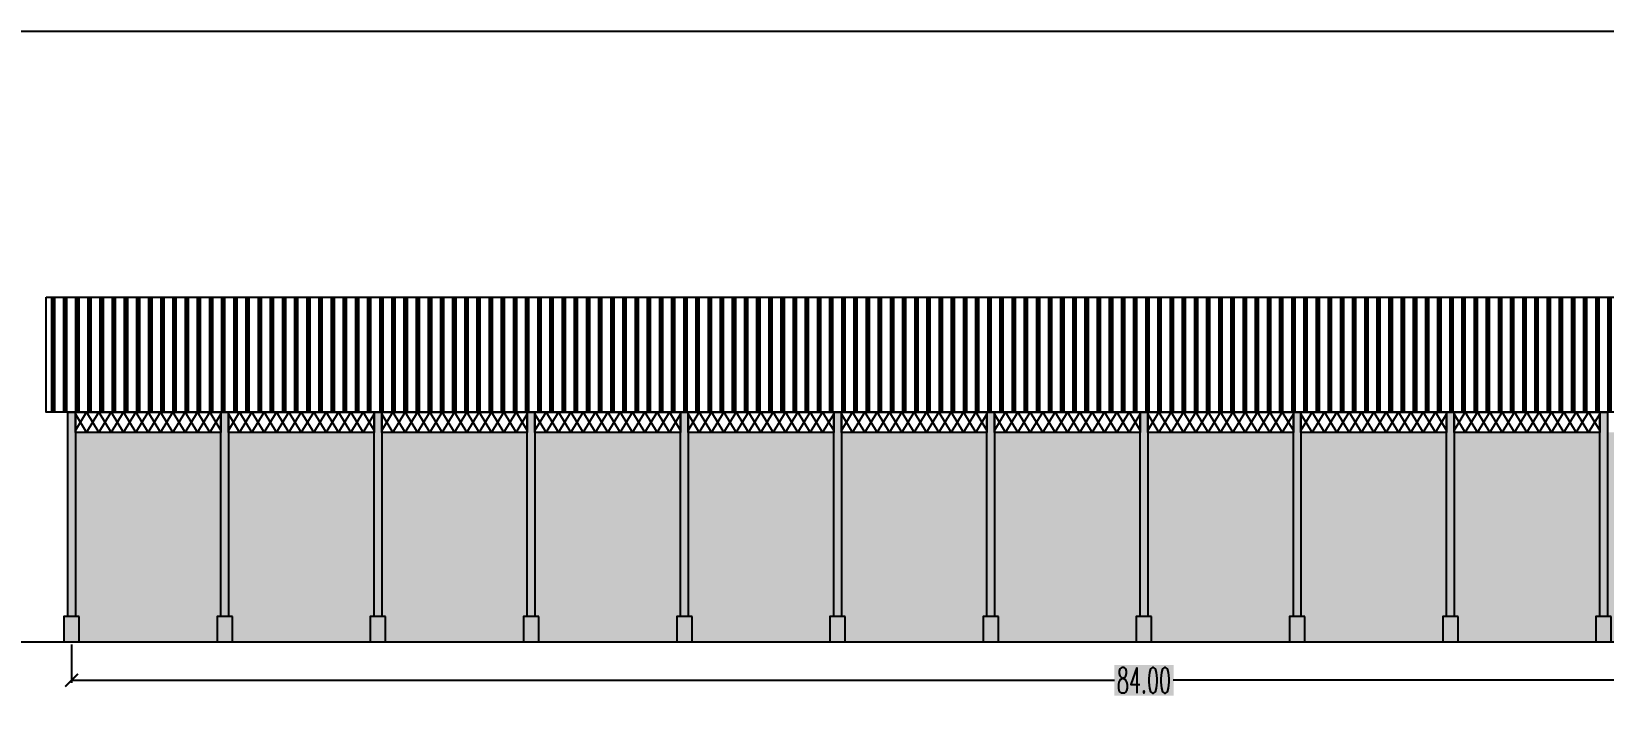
# Model space of a CAD drawing. Header units: millimetres. Extents: x 2175 to 3376, y 1504 to 1740.
# Drawn here: x 2971.3 to 3032.8, y 1549.1 to 1575.3 of the extents above; entities that cross this region are included whole.
import ezdxf

# ---------------------------------------------------------------- set-up
doc = ezdxf.new("R2010")
doc.units = ezdxf.units.MM
for name, color, linetype in [('GR', 7, 'Continuous'), ('HELP', 251, 'Continuous'), ('KOP TEKS', 1, 'Continuous')]:
    doc.layers.add(name, color=color, linetype=linetype)
doc.styles.add('-DIM2', font='simplex.shx', dxfattribs={"width": 0.55})
doc.dimstyles.new('DIMENSI WARNA 2.1', dxfattribs={"dimtxt": 1, "dimasz": 0.5, "dimexe": 0.1, "dimexo": 0.1, "dimgap": 0.05, "dimtad": 0, "dimtih": 1, "dimtoh": 1, "dimrnd": 0.0025, "dimzin": 0, "dimdsep": 46, "dimtxsty": '-DIM2', "dimblk": 'ARCHTICK', "dimcen": 0.1, "dimclrd": 1, "dimclre": 1, "dimclrt": 256, "dimadec": 0, "dimazin": 0, "dimtfac": 1, "dimtofl": 0, "dimtmove": 0, "dimatfit": 3, "dimldrblk": 'ARCHTICK', "dimfxl": 0.18, "dimtfill": 2, "dimtfillclr": 256, "dimtolj": 1, "dimtzin": 0, "dimarcsym": 0})

# ---------------------------------------------------------------- blocks, each defined once
blk = doc.blocks.new('_ArchTick')
at = {"color": 0, "linetype": 'ByBlock', "const_width": 0.15}
blk.add_lwpolyline([(-0.5, -0.5), (0.5, 0.5)], dxfattribs=at)
blk = doc.blocks.new('*D851')
at = {"layer": 'Defpoints', "color": 0, "transparency": 16777216}
for p in [(2972.822, 1551.417), (3056.822, 1551.417), (3056.822, 1549.917)]:
    blk.add_point(p, dxfattribs=at)
at = {"layer": 'GR', "color": 1, "lineweight": -2, "transparency": 16777216}
for p, q in [((2972.822, 1551.317), (2972.822, 1549.817)), ((3056.822, 1551.317), (3056.822, 1549.817)), ((2972.822, 1549.917), (3013.672, 1549.917)), ((3056.822, 1549.917), (3015.972, 1549.917))]:
    blk.add_line(p, q, dxfattribs=at)
at = {"layer": 'GR', "color": 1, "lineweight": -2, "transparency": 16777216, "xscale": 0.5, "yscale": 0.5, "zscale": 0.5, "rotation": 180}
blk.add_blockref('_ArchTick', (2972.822, 1549.917), dxfattribs=at)
at = {"layer": 'GR', "color": 1, "lineweight": -2, "transparency": 16777216, "xscale": 0.5, "yscale": 0.5, "zscale": 0.5}
blk.add_blockref('_ArchTick', (3056.822, 1549.917), dxfattribs=at)
at = {"layer": 'GR', "color": 240, "transparency": 16777216, "insert": (3014.822, 1549.917), "char_height": 1, "attachment_point": 5, "style": '-DIM2', "bg_fill": 1, "box_fill_scale": 1.1, "bg_fill_color": 256, "bg_fill_true_color": 16180224, "bg_fill_transparency": 0}
blk.add_mtext('\\A1;84.00', dxfattribs=at)

msp = doc.modelspace()

# ---------------------------------------------------------------- hatches: boundary and pattern name
at = {"layer": 'GR', "true_color": 0x008eb3}
h = msp.add_hatch(color=142, dxfattribs=at)
h.dxf.hatch_style = 1
h.paths.add_polyline_path([(2972.672, 1560.417), (2972.972, 1560.417), (2972.972, 1552.417), (2972.672, 1552.417)])
h = msp.add_hatch(color=142, dxfattribs=at)
h.dxf.hatch_style = 1
h.paths.add_polyline_path([(2978.672, 1560.417), (2978.972, 1560.417), (2978.972, 1552.417), (2978.672, 1552.417)])
h = msp.add_hatch(color=142, dxfattribs=at)
h.dxf.hatch_style = 1
h.paths.add_polyline_path([(2984.672, 1560.417), (2984.972, 1560.417), (2984.972, 1552.417), (2984.672, 1552.417)])
h = msp.add_hatch(color=142, dxfattribs=at)
h.dxf.hatch_style = 1
h.paths.add_polyline_path([(2990.672, 1560.417), (2990.972, 1560.417), (2990.972, 1552.417), (2990.672, 1552.417)])
h = msp.add_hatch(color=142, dxfattribs=at)
h.dxf.hatch_style = 1
h.paths.add_polyline_path([(2996.672, 1560.417), (2996.972, 1560.417), (2996.972, 1552.417), (2996.672, 1552.417)])
h = msp.add_hatch(color=142, dxfattribs=at)
h.dxf.hatch_style = 1
h.paths.add_polyline_path([(3002.672, 1560.417), (3002.972, 1560.417), (3002.972, 1552.417), (3002.672, 1552.417)])
h = msp.add_hatch(color=142, dxfattribs=at)
h.dxf.hatch_style = 1
h.paths.add_polyline_path([(3008.672, 1560.417), (3008.972, 1560.417), (3008.972, 1552.417), (3008.672, 1552.417)])
h = msp.add_hatch(color=142, dxfattribs=at)
h.dxf.hatch_style = 1
h.paths.add_polyline_path([(3014.672, 1560.417), (3014.972, 1560.417), (3014.972, 1552.417), (3014.672, 1552.417)])
h = msp.add_hatch(color=142, dxfattribs=at)
h.dxf.hatch_style = 1
h.paths.add_polyline_path([(3020.672, 1560.417), (3020.972, 1560.417), (3020.972, 1552.417), (3020.672, 1552.417)])
h = msp.add_hatch(color=142, dxfattribs=at)
h.dxf.hatch_style = 1
h.paths.add_polyline_path([(3026.672, 1560.417), (3026.972, 1560.417), (3026.972, 1552.417), (3026.672, 1552.417)])
h = msp.add_hatch(color=142, dxfattribs=at)
h.dxf.hatch_style = 1
h.paths.add_polyline_path([(3032.672, 1560.417), (3032.972, 1560.417), (3032.972, 1552.417), (3032.672, 1552.417)])
at = {"layer": 'HELP'}
h = msp.add_hatch(dxfattribs=at)
h.set_pattern_fill('PLAST', color=256, scale=0.075, angle=90)
h.set_pattern_definition([(90, (-9866.585, 2158.2575), (-0.47625, 3e-17), []), (90, (-9866.64455, 2158.2575), (-0.47625, 3e-17), []), (90, (-9866.7041, 2158.2575), (-0.47625, 3e-17), [])])
h.paths.add_polyline_path([(2971.822, 1564.917), (3057.822, 1564.917), (3057.822, 1560.417), (2971.822, 1560.417)])
at = {"layer": 'HELP', "true_color": 0xb6b7b4}
h = msp.add_hatch(color=253, dxfattribs=at)
h.dxf.hatch_style = 1
h.paths.add_polyline_path([(2972.972, 1552.417), (2973.122, 1552.417), (2973.122, 1551.417), (2978.522, 1551.417), (2978.522, 1552.417), (2978.672, 1552.417), (2978.672, 1559.617), (2972.972, 1559.617)])
h.paths.add_polyline_path([(2984.672, 1559.617), (2978.972, 1559.617), (2978.972, 1552.417), (2979.122, 1552.417), (2979.122, 1551.417), (2984.522, 1551.417), (2984.522, 1552.417), (2984.672, 1552.417)])
h.paths.add_polyline_path([(2990.672, 1559.617), (2984.972, 1559.617), (2984.972, 1552.417), (2985.122, 1552.417), (2985.122, 1551.417), (2990.522, 1551.417), (2990.522, 1552.417), (2990.672, 1552.417)])
h.paths.add_polyline_path([(2990.972, 1559.617), (2990.972, 1552.417), (2991.122, 1552.417), (2991.122, 1551.417), (2996.522, 1551.417), (2996.522, 1552.417), (2996.672, 1552.417), (2996.672, 1559.617)])
h.paths.add_polyline_path([(2996.972, 1552.417), (2997.122, 1552.417), (2997.122, 1551.417), (3002.522, 1551.417), (3002.522, 1552.417), (3002.672, 1552.417), (3002.672, 1559.617), (2996.972, 1559.617)])
h.paths.add_polyline_path([(3008.672, 1559.617), (3002.972, 1559.617), (3002.972, 1552.417), (3003.122, 1552.417), (3003.122, 1551.417), (3008.522, 1551.417), (3008.522, 1552.417), (3008.672, 1552.417)])
h.paths.add_polyline_path([(3014.672, 1559.617), (3008.972, 1559.617), (3008.972, 1552.417), (3009.122, 1552.417), (3009.122, 1551.417), (3014.522, 1551.417), (3014.522, 1552.417), (3014.672, 1552.417)])
h.paths.add_polyline_path([(3020.672, 1559.617), (3014.972, 1559.617), (3014.972, 1552.417), (3015.122, 1552.417), (3015.122, 1551.417), (3020.522, 1551.417), (3020.522, 1552.417), (3020.672, 1552.417)])
h.paths.add_polyline_path([(3020.972, 1552.417), (3021.122, 1552.417), (3021.122, 1551.417), (3026.522, 1551.417), (3026.522, 1552.417), (3026.672, 1552.417), (3026.672, 1559.617), (3020.972, 1559.617)])
h.paths.add_polyline_path([(3032.672, 1559.617), (3026.972, 1559.617), (3026.972, 1552.417), (3027.122, 1552.417), (3027.122, 1551.417), (3032.522, 1551.417), (3032.522, 1552.417), (3032.672, 1552.417)])
h.paths.add_polyline_path([(3038.672, 1559.617), (3032.972, 1559.617), (3032.972, 1552.417), (3033.122, 1552.417), (3033.122, 1551.417), (3038.522, 1551.417), (3038.522, 1552.417), (3038.672, 1552.417)])
h.paths.add_polyline_path([(3038.972, 1552.417), (3039.122, 1552.417), (3039.122, 1551.417), (3044.522, 1551.417), (3044.522, 1552.417), (3044.672, 1552.417), (3044.672, 1559.617), (3038.972, 1559.617)])
h.paths.add_polyline_path([(3044.972, 1552.417), (3045.122, 1552.417), (3045.122, 1551.417), (3050.522, 1551.417), (3050.522, 1552.417), (3050.672, 1552.417), (3050.672, 1559.617), (3044.972, 1559.617)])
h.paths.add_polyline_path([(3056.672, 1559.617), (3050.972, 1559.617), (3050.972, 1552.417), (3051.122, 1552.417), (3051.122, 1551.417), (3056.522, 1551.417), (3056.522, 1552.417), (3056.672, 1552.417)])
at = {"layer": 'HELP', "true_color": 0x0054ac}
h = msp.add_hatch(color=154, dxfattribs=at)
h.dxf.hatch_style = 1
h.paths.add_polyline_path([(2973.122, 1552.417), (2972.522, 1552.417), (2972.522, 1551.417), (2973.122, 1551.417)])
h = msp.add_hatch(color=154, dxfattribs=at)
h.dxf.hatch_style = 1
h.paths.add_polyline_path([(2979.122, 1552.417), (2978.522, 1552.417), (2978.522, 1551.417), (2979.122, 1551.417)])
h = msp.add_hatch(color=154, dxfattribs=at)
h.dxf.hatch_style = 1
h.paths.add_polyline_path([(2985.122, 1552.417), (2984.522, 1552.417), (2984.522, 1551.417), (2985.122, 1551.417)])
h = msp.add_hatch(color=154, dxfattribs=at)
h.dxf.hatch_style = 1
h.paths.add_polyline_path([(2991.122, 1552.417), (2990.522, 1552.417), (2990.522, 1551.417), (2991.122, 1551.417)])
h = msp.add_hatch(color=154, dxfattribs=at)
h.dxf.hatch_style = 1
h.paths.add_polyline_path([(2997.122, 1552.417), (2996.522, 1552.417), (2996.522, 1551.417), (2997.122, 1551.417)])
h = msp.add_hatch(color=154, dxfattribs=at)
h.dxf.hatch_style = 1
h.paths.add_polyline_path([(3003.122, 1552.417), (3002.522, 1552.417), (3002.522, 1551.417), (3003.122, 1551.417)])
h = msp.add_hatch(color=154, dxfattribs=at)
h.dxf.hatch_style = 1
h.paths.add_polyline_path([(3009.122, 1552.417), (3008.522, 1552.417), (3008.522, 1551.417), (3009.122, 1551.417)])
h = msp.add_hatch(color=154, dxfattribs=at)
h.dxf.hatch_style = 1
h.paths.add_polyline_path([(3015.122, 1552.417), (3014.522, 1552.417), (3014.522, 1551.417), (3015.122, 1551.417)])
h = msp.add_hatch(color=154, dxfattribs=at)
h.dxf.hatch_style = 1
h.paths.add_polyline_path([(3021.122, 1552.417), (3020.522, 1552.417), (3020.522, 1551.417), (3021.122, 1551.417)])
h = msp.add_hatch(color=154, dxfattribs=at)
h.dxf.hatch_style = 1
h.paths.add_polyline_path([(3027.122, 1552.417), (3026.522, 1552.417), (3026.522, 1551.417), (3027.122, 1551.417)])
h = msp.add_hatch(color=154, dxfattribs=at)
h.dxf.hatch_style = 1
h.paths.add_polyline_path([(3033.122, 1552.417), (3032.522, 1552.417), (3032.522, 1551.417), (3033.122, 1551.417)])

# ---------------------------------------------------------------- linework, layer by layer
for points in [[(2972.971, 1560.335), (2973.405, 1559.617), (2973.888, 1560.417), (2974.371, 1559.617), (2974.855, 1560.417), (2975.338, 1559.617), (2975.821, 1560.417), (2976.305, 1559.617), (2976.788, 1560.417), (2977.271, 1559.617), (2977.755, 1560.417), (2978.238, 1559.617), (2978.672, 1560.336)], [(2972.971, 1559.699), (2973.405, 1560.417), (2973.888, 1559.617), (2974.371, 1560.417), (2974.855, 1559.617), (2975.338, 1560.417), (2975.821, 1559.617), (2976.305, 1560.417), (2976.788, 1559.617), (2977.271, 1560.417), (2977.755, 1559.617), (2978.238, 1560.417), (2978.672, 1559.699)], [(2972.971, 1560.335), (2973.405, 1559.617), (2973.888, 1560.417), (2974.371, 1559.617), (2974.855, 1560.417), (2975.338, 1559.617), (2975.821, 1560.417), (2976.305, 1559.617), (2976.788, 1560.417), (2977.271, 1559.617), (2977.755, 1560.417), (2978.238, 1559.617), (2978.672, 1560.336)], [(2972.971, 1559.699), (2973.405, 1560.417), (2973.888, 1559.617), (2974.371, 1560.417), (2974.855, 1559.617), (2975.338, 1560.417), (2975.821, 1559.617), (2976.305, 1560.417), (2976.788, 1559.617), (2977.271, 1560.417), (2977.755, 1559.617), (2978.238, 1560.417), (2978.672, 1559.699)], [(2978.971, 1560.335), (2979.405, 1559.617), (2979.888, 1560.417), (2980.371, 1559.617), (2980.855, 1560.417), (2981.338, 1559.617), (2981.821, 1560.417), (2982.305, 1559.617), (2982.788, 1560.417), (2983.271, 1559.617), (2983.755, 1560.417), (2984.238, 1559.617), (2984.672, 1560.336)], [(2978.971, 1559.699), (2979.405, 1560.417), (2979.888, 1559.617), (2980.371, 1560.417), (2980.855, 1559.617), (2981.338, 1560.417), (2981.821, 1559.617), (2982.305, 1560.417), (2982.788, 1559.617), (2983.271, 1560.417), (2983.755, 1559.617), (2984.238, 1560.417), (2984.672, 1559.699)], [(2978.971, 1560.335), (2979.405, 1559.617), (2979.888, 1560.417), (2980.371, 1559.617), (2980.855, 1560.417), (2981.338, 1559.617), (2981.821, 1560.417), (2982.305, 1559.617), (2982.788, 1560.417), (2983.271, 1559.617), (2983.755, 1560.417), (2984.238, 1559.617), (2984.672, 1560.336)], [(2978.971, 1559.699), (2979.405, 1560.417), (2979.888, 1559.617), (2980.371, 1560.417), (2980.855, 1559.617), (2981.338, 1560.417), (2981.821, 1559.617), (2982.305, 1560.417), (2982.788, 1559.617), (2983.271, 1560.417), (2983.755, 1559.617), (2984.238, 1560.417), (2984.672, 1559.699)], [(2984.971, 1560.335), (2985.405, 1559.617), (2985.888, 1560.417), (2986.371, 1559.617), (2986.855, 1560.417), (2987.338, 1559.617), (2987.821, 1560.417), (2988.305, 1559.617), (2988.788, 1560.417), (2989.271, 1559.617), (2989.755, 1560.417), (2990.238, 1559.617), (2990.672, 1560.336)], [(2984.971, 1559.699), (2985.405, 1560.417), (2985.888, 1559.617), (2986.371, 1560.417), (2986.855, 1559.617), (2987.338, 1560.417), (2987.821, 1559.617), (2988.305, 1560.417), (2988.788, 1559.617), (2989.271, 1560.417), (2989.755, 1559.617), (2990.238, 1560.417), (2990.672, 1559.699)], [(2984.971, 1560.335), (2985.405, 1559.617), (2985.888, 1560.417), (2986.371, 1559.617), (2986.855, 1560.417), (2987.338, 1559.617), (2987.821, 1560.417), (2988.305, 1559.617), (2988.788, 1560.417), (2989.271, 1559.617), (2989.755, 1560.417), (2990.238, 1559.617), (2990.672, 1560.336)], [(2984.971, 1559.699), (2985.405, 1560.417), (2985.888, 1559.617), (2986.371, 1560.417), (2986.855, 1559.617), (2987.338, 1560.417), (2987.821, 1559.617), (2988.305, 1560.417), (2988.788, 1559.617), (2989.271, 1560.417), (2989.755, 1559.617), (2990.238, 1560.417), (2990.672, 1559.699)], [(2990.971, 1560.335), (2991.405, 1559.617), (2991.888, 1560.417), (2992.371, 1559.617), (2992.855, 1560.417), (2993.338, 1559.617), (2993.821, 1560.417), (2994.305, 1559.617), (2994.788, 1560.417), (2995.271, 1559.617), (2995.755, 1560.417), (2996.238, 1559.617), (2996.672, 1560.336)], [(2990.971, 1559.699), (2991.405, 1560.417), (2991.888, 1559.617), (2992.371, 1560.417), (2992.855, 1559.617), (2993.338, 1560.417), (2993.821, 1559.617), (2994.305, 1560.417), (2994.788, 1559.617), (2995.271, 1560.417), (2995.755, 1559.617), (2996.238, 1560.417), (2996.672, 1559.699)], [(2990.971, 1560.335), (2991.405, 1559.617), (2991.888, 1560.417), (2992.371, 1559.617), (2992.855, 1560.417), (2993.338, 1559.617), (2993.821, 1560.417), (2994.305, 1559.617), (2994.788, 1560.417), (2995.271, 1559.617), (2995.755, 1560.417), (2996.238, 1559.617), (2996.672, 1560.336)], [(2990.971, 1559.699), (2991.405, 1560.417), (2991.888, 1559.617), (2992.371, 1560.417), (2992.855, 1559.617), (2993.338, 1560.417), (2993.821, 1559.617), (2994.305, 1560.417), (2994.788, 1559.617), (2995.271, 1560.417), (2995.755, 1559.617), (2996.238, 1560.417), (2996.672, 1559.699)], [(2996.971, 1560.335), (2997.405, 1559.617), (2997.888, 1560.417), (2998.371, 1559.617), (2998.855, 1560.417), (2999.338, 1559.617), (2999.821, 1560.417), (3000.305, 1559.617), (3000.788, 1560.417), (3001.271, 1559.617), (3001.755, 1560.417), (3002.238, 1559.617), (3002.672, 1560.336)], [(2996.971, 1559.699), (2997.405, 1560.417), (2997.888, 1559.617), (2998.371, 1560.417), (2998.855, 1559.617), (2999.338, 1560.417), (2999.821, 1559.617), (3000.305, 1560.417), (3000.788, 1559.617), (3001.271, 1560.417), (3001.755, 1559.617), (3002.238, 1560.417), (3002.672, 1559.699)], [(2996.971, 1560.335), (2997.405, 1559.617), (2997.888, 1560.417), (2998.371, 1559.617), (2998.855, 1560.417), (2999.338, 1559.617), (2999.821, 1560.417), (3000.305, 1559.617), (3000.788, 1560.417), (3001.271, 1559.617), (3001.755, 1560.417), (3002.238, 1559.617), (3002.672, 1560.336)], [(2996.971, 1559.699), (2997.405, 1560.417), (2997.888, 1559.617), (2998.371, 1560.417), (2998.855, 1559.617), (2999.338, 1560.417), (2999.821, 1559.617), (3000.305, 1560.417), (3000.788, 1559.617), (3001.271, 1560.417), (3001.755, 1559.617), (3002.238, 1560.417), (3002.672, 1559.699)], [(3002.971, 1560.335), (3003.405, 1559.617), (3003.888, 1560.417), (3004.371, 1559.617), (3004.855, 1560.417), (3005.338, 1559.617), (3005.821, 1560.417), (3006.305, 1559.617), (3006.788, 1560.417), (3007.271, 1559.617), (3007.755, 1560.417), (3008.238, 1559.617), (3008.672, 1560.336)], [(3002.971, 1559.699), (3003.405, 1560.417), (3003.888, 1559.617), (3004.371, 1560.417), (3004.855, 1559.617), (3005.338, 1560.417), (3005.821, 1559.617), (3006.305, 1560.417), (3006.788, 1559.617), (3007.271, 1560.417), (3007.755, 1559.617), (3008.238, 1560.417), (3008.672, 1559.699)], [(3002.971, 1560.335), (3003.405, 1559.617), (3003.888, 1560.417), (3004.371, 1559.617), (3004.855, 1560.417), (3005.338, 1559.617), (3005.821, 1560.417), (3006.305, 1559.617), (3006.788, 1560.417), (3007.271, 1559.617), (3007.755, 1560.417), (3008.238, 1559.617), (3008.672, 1560.336)], [(3002.971, 1559.699), (3003.405, 1560.417), (3003.888, 1559.617), (3004.371, 1560.417), (3004.855, 1559.617), (3005.338, 1560.417), (3005.821, 1559.617), (3006.305, 1560.417), (3006.788, 1559.617), (3007.271, 1560.417), (3007.755, 1559.617), (3008.238, 1560.417), (3008.672, 1559.699)], [(3008.971, 1560.335), (3009.405, 1559.617), (3009.888, 1560.417), (3010.371, 1559.617), (3010.855, 1560.417), (3011.338, 1559.617), (3011.821, 1560.417), (3012.305, 1559.617), (3012.788, 1560.417), (3013.271, 1559.617), (3013.755, 1560.417), (3014.238, 1559.617), (3014.672, 1560.336)], [(3008.971, 1559.699), (3009.405, 1560.417), (3009.888, 1559.617), (3010.371, 1560.417), (3010.855, 1559.617), (3011.338, 1560.417), (3011.821, 1559.617), (3012.305, 1560.417), (3012.788, 1559.617), (3013.271, 1560.417), (3013.755, 1559.617), (3014.238, 1560.417), (3014.672, 1559.699)], [(3008.971, 1560.335), (3009.405, 1559.617), (3009.888, 1560.417), (3010.371, 1559.617), (3010.855, 1560.417), (3011.338, 1559.617), (3011.821, 1560.417), (3012.305, 1559.617), (3012.788, 1560.417), (3013.271, 1559.617), (3013.755, 1560.417), (3014.238, 1559.617), (3014.672, 1560.336)], [(3008.971, 1559.699), (3009.405, 1560.417), (3009.888, 1559.617), (3010.371, 1560.417), (3010.855, 1559.617), (3011.338, 1560.417), (3011.821, 1559.617), (3012.305, 1560.417), (3012.788, 1559.617), (3013.271, 1560.417), (3013.755, 1559.617), (3014.238, 1560.417), (3014.672, 1559.699)], [(3014.971, 1560.335), (3015.405, 1559.617), (3015.888, 1560.417), (3016.371, 1559.617), (3016.855, 1560.417), (3017.338, 1559.617), (3017.821, 1560.417), (3018.305, 1559.617), (3018.788, 1560.417), (3019.271, 1559.617), (3019.755, 1560.417), (3020.238, 1559.617), (3020.672, 1560.336)], [(3014.971, 1559.699), (3015.405, 1560.417), (3015.888, 1559.617), (3016.371, 1560.417), (3016.855, 1559.617), (3017.338, 1560.417), (3017.821, 1559.617), (3018.305, 1560.417), (3018.788, 1559.617), (3019.271, 1560.417), (3019.755, 1559.617), (3020.238, 1560.417), (3020.672, 1559.699)], [(3014.971, 1560.335), (3015.405, 1559.617), (3015.888, 1560.417), (3016.371, 1559.617), (3016.855, 1560.417), (3017.338, 1559.617), (3017.821, 1560.417), (3018.305, 1559.617), (3018.788, 1560.417), (3019.271, 1559.617), (3019.755, 1560.417), (3020.238, 1559.617), (3020.672, 1560.336)], [(3014.971, 1559.699), (3015.405, 1560.417), (3015.888, 1559.617), (3016.371, 1560.417), (3016.855, 1559.617), (3017.338, 1560.417), (3017.821, 1559.617), (3018.305, 1560.417), (3018.788, 1559.617), (3019.271, 1560.417), (3019.755, 1559.617), (3020.238, 1560.417), (3020.672, 1559.699)], [(3020.971, 1560.335), (3021.405, 1559.617), (3021.888, 1560.417), (3022.371, 1559.617), (3022.855, 1560.417), (3023.338, 1559.617), (3023.821, 1560.417), (3024.305, 1559.617), (3024.788, 1560.417), (3025.271, 1559.617), (3025.755, 1560.417), (3026.238, 1559.617), (3026.672, 1560.336)], [(3020.971, 1559.699), (3021.405, 1560.417), (3021.888, 1559.617), (3022.371, 1560.417), (3022.855, 1559.617), (3023.338, 1560.417), (3023.821, 1559.617), (3024.305, 1560.417), (3024.788, 1559.617), (3025.271, 1560.417), (3025.755, 1559.617), (3026.238, 1560.417), (3026.672, 1559.699)], [(3020.971, 1560.335), (3021.405, 1559.617), (3021.888, 1560.417), (3022.371, 1559.617), (3022.855, 1560.417), (3023.338, 1559.617), (3023.821, 1560.417), (3024.305, 1559.617), (3024.788, 1560.417), (3025.271, 1559.617), (3025.755, 1560.417), (3026.238, 1559.617), (3026.672, 1560.336)], [(3020.971, 1559.699), (3021.405, 1560.417), (3021.888, 1559.617), (3022.371, 1560.417), (3022.855, 1559.617), (3023.338, 1560.417), (3023.821, 1559.617), (3024.305, 1560.417), (3024.788, 1559.617), (3025.271, 1560.417), (3025.755, 1559.617), (3026.238, 1560.417), (3026.672, 1559.699)], [(3026.971, 1560.335), (3027.405, 1559.617), (3027.888, 1560.417), (3028.371, 1559.617), (3028.855, 1560.417), (3029.338, 1559.617), (3029.821, 1560.417), (3030.305, 1559.617), (3030.788, 1560.417), (3031.271, 1559.617), (3031.755, 1560.417), (3032.238, 1559.617), (3032.672, 1560.336)], [(3026.971, 1559.699), (3027.405, 1560.417), (3027.888, 1559.617), (3028.371, 1560.417), (3028.855, 1559.617), (3029.338, 1560.417), (3029.821, 1559.617), (3030.305, 1560.417), (3030.788, 1559.617), (3031.271, 1560.417), (3031.755, 1559.617), (3032.238, 1560.417), (3032.672, 1559.699)], [(3026.971, 1560.335), (3027.405, 1559.617), (3027.888, 1560.417), (3028.371, 1559.617), (3028.855, 1560.417), (3029.338, 1559.617), (3029.821, 1560.417), (3030.305, 1559.617), (3030.788, 1560.417), (3031.271, 1559.617), (3031.755, 1560.417), (3032.238, 1559.617), (3032.672, 1560.336)], [(3026.971, 1559.699), (3027.405, 1560.417), (3027.888, 1559.617), (3028.371, 1560.417), (3028.855, 1559.617), (3029.338, 1560.417), (3029.821, 1559.617), (3030.305, 1560.417), (3030.788, 1559.617), (3031.271, 1560.417), (3031.755, 1559.617), (3032.238, 1560.417), (3032.672, 1559.699)]]:
    msp.add_lwpolyline(points)
at = {"layer": 'GR'}
msp.add_line((2969.822, 1551.417), (3062.822, 1551.417), dxfattribs=at)
for points in [[(2971.822, 1564.917), (3057.822, 1564.917), (3057.822, 1560.417), (2971.822, 1560.417)], [(2972.672, 1560.417), (2972.972, 1560.417), (2972.972, 1552.417), (2972.672, 1552.417)], [(2978.672, 1560.417), (2978.972, 1560.417), (2978.972, 1552.417), (2978.672, 1552.417)], [(2984.672, 1560.417), (2984.972, 1560.417), (2984.972, 1552.417), (2984.672, 1552.417)], [(2990.672, 1560.417), (2990.972, 1560.417), (2990.972, 1552.417), (2990.672, 1552.417)], [(2996.672, 1560.417), (2996.972, 1560.417), (2996.972, 1552.417), (2996.672, 1552.417)], [(3002.672, 1560.417), (3002.972, 1560.417), (3002.972, 1552.417), (3002.672, 1552.417)], [(3008.672, 1560.417), (3008.972, 1560.417), (3008.972, 1552.417), (3008.672, 1552.417)], [(3014.672, 1560.417), (3014.972, 1560.417), (3014.972, 1552.417), (3014.672, 1552.417)], [(3020.672, 1560.417), (3020.972, 1560.417), (3020.972, 1552.417), (3020.672, 1552.417)], [(3026.672, 1560.417), (3026.972, 1560.417), (3026.972, 1552.417), (3026.672, 1552.417)], [(3032.672, 1560.417), (3032.972, 1560.417), (3032.972, 1552.417), (3032.672, 1552.417)], [(2973.122, 1552.417), (2972.522, 1552.417), (2972.522, 1551.417), (2973.122, 1551.417)], [(2979.122, 1552.417), (2978.522, 1552.417), (2978.522, 1551.417), (2979.122, 1551.417)], [(2985.122, 1552.417), (2984.522, 1552.417), (2984.522, 1551.417), (2985.122, 1551.417)], [(2991.122, 1552.417), (2990.522, 1552.417), (2990.522, 1551.417), (2991.122, 1551.417)], [(2997.122, 1552.417), (2996.522, 1552.417), (2996.522, 1551.417), (2997.122, 1551.417)], [(3003.122, 1552.417), (3002.522, 1552.417), (3002.522, 1551.417), (3003.122, 1551.417)], [(3009.122, 1552.417), (3008.522, 1552.417), (3008.522, 1551.417), (3009.122, 1551.417)], [(3015.122, 1552.417), (3014.522, 1552.417), (3014.522, 1551.417), (3015.122, 1551.417)], [(3021.122, 1552.417), (3020.522, 1552.417), (3020.522, 1551.417), (3021.122, 1551.417)], [(3027.122, 1552.417), (3026.522, 1552.417), (3026.522, 1551.417), (3027.122, 1551.417)], [(3033.122, 1552.417), (3032.522, 1552.417), (3032.522, 1551.417), (3033.122, 1551.417)]]:
    msp.add_lwpolyline(points, close=True, dxfattribs=at)
at = {"layer": 'HELP'}
for points in [[(2972.971, 1560.417), (2978.672, 1560.417), (2978.672, 1559.617), (2972.971, 1559.617)], [(2972.971, 1560.417), (2978.672, 1560.417), (2978.672, 1559.617), (2972.971, 1559.617)], [(2978.971, 1560.417), (2984.672, 1560.417), (2984.672, 1559.617), (2978.971, 1559.617)], [(2978.971, 1560.417), (2984.672, 1560.417), (2984.672, 1559.617), (2978.971, 1559.617)], [(2984.971, 1560.417), (2990.672, 1560.417), (2990.672, 1559.617), (2984.971, 1559.617)], [(2984.971, 1560.417), (2990.672, 1560.417), (2990.672, 1559.617), (2984.971, 1559.617)], [(2990.971, 1560.417), (2996.672, 1560.417), (2996.672, 1559.617), (2990.971, 1559.617)], [(2990.971, 1560.417), (2996.672, 1560.417), (2996.672, 1559.617), (2990.971, 1559.617)], [(2996.971, 1560.417), (3002.672, 1560.417), (3002.672, 1559.617), (2996.971, 1559.617)], [(2996.971, 1560.417), (3002.672, 1560.417), (3002.672, 1559.617), (2996.971, 1559.617)], [(3002.971, 1560.417), (3008.672, 1560.417), (3008.672, 1559.617), (3002.971, 1559.617)], [(3002.971, 1560.417), (3008.672, 1560.417), (3008.672, 1559.617), (3002.971, 1559.617)], [(3008.971, 1560.417), (3014.672, 1560.417), (3014.672, 1559.617), (3008.971, 1559.617)], [(3008.971, 1560.417), (3014.672, 1560.417), (3014.672, 1559.617), (3008.971, 1559.617)], [(3014.971, 1560.417), (3020.672, 1560.417), (3020.672, 1559.617), (3014.971, 1559.617)], [(3014.971, 1560.417), (3020.672, 1560.417), (3020.672, 1559.617), (3014.971, 1559.617)], [(3020.971, 1560.417), (3026.672, 1560.417), (3026.672, 1559.617), (3020.971, 1559.617)], [(3020.971, 1560.417), (3026.672, 1560.417), (3026.672, 1559.617), (3020.971, 1559.617)], [(3026.971, 1560.417), (3032.672, 1560.417), (3032.672, 1559.617), (3026.971, 1559.617)], [(3026.971, 1560.417), (3032.672, 1560.417), (3032.672, 1559.617), (3026.971, 1559.617)]]:
    msp.add_lwpolyline(points, close=True, dxfattribs=at)
at = {"layer": 'KOP TEKS', "color": 2}
msp.add_lwpolyline([(2965.261, 1575.317), (2965.261, 1504.386), (3065.578, 1504.386), (3065.578, 1575.317)], close=True, dxfattribs=at)

# ---------------------------------------------------------------- dimensions: what is measured, and where the dimension line sits
at = {"layer": 'GR'}
dim = msp.add_linear_dim(base=(3056.822, 1549.917), p1=(2972.822, 1551.417), p2=(3056.822, 1551.417), dimstyle='DIMENSI WARNA 2.1', dxfattribs=at)
dim.commit()
dim.dimension.update_dxf_attribs({"geometry": '*D851', "text_midpoint": (3014.822, 1549.917)})

doc.saveas('drawing.dxf')
